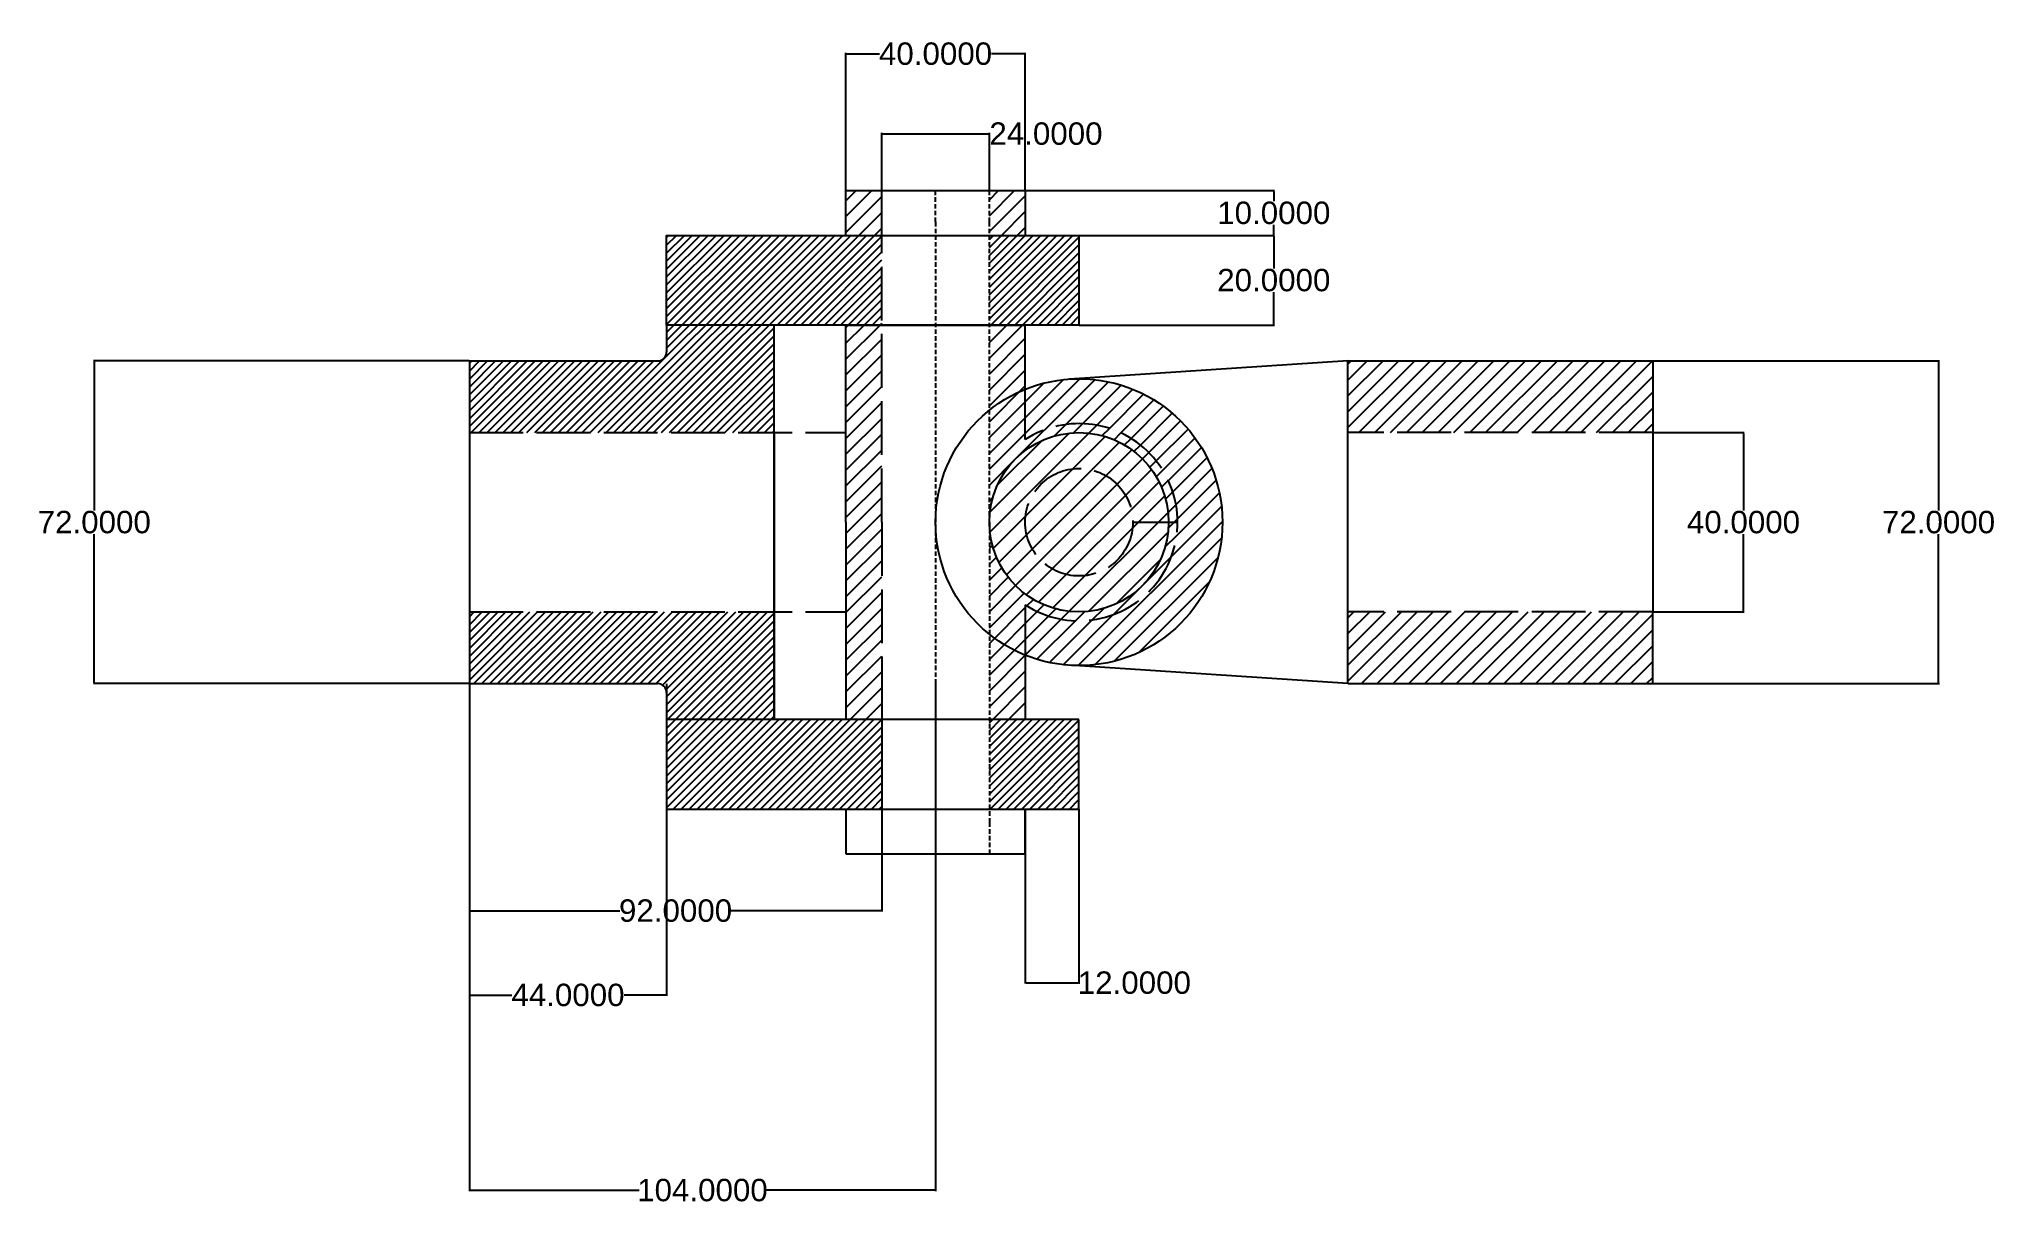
# Model space of a CAD drawing. Header units: millimetres. Extents: x -232 to 204, y -152 to 108.
import ezdxf

# ---------------------------------------------------------------- set-up
doc = ezdxf.new("R2010")
doc.units = ezdxf.units.MM
doc.header["$MEASUREMENT"] = 0
doc.linetypes.add('ACAD_ISO02W100', pattern=[15, 12, -3])
doc.linetypes.add('DASHEDX2', pattern=[1.5, 1, -0.5])
doc.styles.get("Standard").update_dxf_attribs({"font": 'arial.ttf'})
doc.dimstyles.get("Standard").update_dxf_attribs({"dimtxt": 5, "dimasz": 0.18, "dimexe": 0.18, "dimexo": 0.0625, "dimgap": 0.09, "dimtad": 0, "dimtih": 1, "dimtoh": 1, "dimdec": 4, "dimzin": 0, "dimdsep": 46, "dimtxsty": 'Standard', "dimcen": 0.09, "dimadec": 0, "dimazin": 0, "dimtfac": 1, "dimtdec": 4, "dimtofl": 0, "dimtmove": 0, "dimatfit": 3, "dimfxl": 1, "dimtolj": 1, "dimtzin": 0, "dimarcsym": 0})

# ---------------------------------------------------------------- blocks, each defined once
blk = doc.blocks.new('*D2')
at = {"color": 0, "linetype": 'ByBlock', "lineweight": -2, "transparency": 16777216}
for p, q in [((-136, -36.06), (-136, -86.87)), ((-44, -36.06), (-44, -86.87)), ((-135.82, -86.69), (-102.4, -86.69)), ((-44.18, -86.69), (-77.6, -86.69))]:
    blk.add_line(p, q, dxfattribs=at)
at = {"color": 0, "linetype": 'ByBlock', "transparency": 16777216}
for points in [[(-135.82, -86.66), (-135.82, -86.72), (-136, -86.69)], [(-44.18, -86.66), (-44.18, -86.72), (-44, -86.69)]]:
    blk.add_solid(points, dxfattribs=at)
at = {"layer": 'Defpoints', "color": 0, "linetype": 'ByBlock', "transparency": 16777216}
for p in [(-136, -36), (-44, -36), (-44, -86.69)]:
    blk.add_point(p, dxfattribs=at)
at = {"color": 0, "linetype": 'ByBlock', "transparency": 16777216, "insert": (-90, -86.69), "char_height": 5, "attachment_point": 5}
blk.add_mtext('\\A1;92.0000', dxfattribs=at)
blk = doc.blocks.new('*D3')
at = {"color": 0, "linetype": 'ByBlock', "lineweight": -2, "transparency": 16777216}
for p, q in [((-136, -36.06), (-136, -105.69)), ((-92, -36.06), (-92, -105.69)), ((-135.82, -105.51), (-126.5, -105.51)), ((-92.18, -105.51), (-101.5, -105.51))]:
    blk.add_line(p, q, dxfattribs=at)
at = {"color": 0, "linetype": 'ByBlock', "transparency": 16777216}
for points in [[(-135.82, -105.48), (-135.82, -105.54), (-136, -105.51)], [(-92.18, -105.48), (-92.18, -105.54), (-92, -105.51)]]:
    blk.add_solid(points, dxfattribs=at)
at = {"layer": 'Defpoints', "color": 0, "linetype": 'ByBlock', "transparency": 16777216}
for p in [(-136, -36), (-92, -36), (-92, -105.51)]:
    blk.add_point(p, dxfattribs=at)
at = {"color": 0, "linetype": 'ByBlock', "transparency": 16777216, "insert": (-114, -105.51), "char_height": 5, "attachment_point": 5}
blk.add_mtext('\\A1;44.0000', dxfattribs=at)
blk = doc.blocks.new('*D4')
at = {"color": 0, "linetype": 'ByBlock', "lineweight": -2, "transparency": 16777216}
for p, q in [((128.06, 36), (191.93, 36)), ((191.75, 35.82), (191.75, 2.64)), ((191.75, -35.82), (191.75, -2.64)), ((128.06, -36), (191.93, -36))]:
    blk.add_line(p, q, dxfattribs=at)
at = {"color": 0, "linetype": 'ByBlock', "transparency": 16777216}
for points in [[(191.72, 35.82), (191.78, 35.82), (191.75, 36)], [(191.72, -35.82), (191.78, -35.82), (191.75, -36)]]:
    blk.add_solid(points, dxfattribs=at)
at = {"layer": 'Defpoints', "color": 0, "linetype": 'ByBlock', "transparency": 16777216}
for p in [(128, 36), (128, -36), (191.75, -36)]:
    blk.add_point(p, dxfattribs=at)
at = {"color": 0, "linetype": 'ByBlock', "transparency": 16777216, "insert": (191.75, 0), "char_height": 5, "attachment_point": 5}
blk.add_mtext('\\A1;72.0000', dxfattribs=at)
blk = doc.blocks.new('*D5')
at = {"color": 0, "linetype": 'ByBlock', "lineweight": -2, "transparency": 16777216}
for p, q in [((128.06, 20), (148.42, 20)), ((148.24, 19.82), (148.24, 2.64)), ((148.24, -19.82), (148.24, -2.64)), ((128.06, -20), (148.42, -20))]:
    blk.add_line(p, q, dxfattribs=at)
at = {"color": 0, "linetype": 'ByBlock', "transparency": 16777216}
for points in [[(148.21, 19.82), (148.27, 19.82), (148.24, 20)], [(148.21, -19.82), (148.27, -19.82), (148.24, -20)]]:
    blk.add_solid(points, dxfattribs=at)
at = {"layer": 'Defpoints', "color": 0, "linetype": 'ByBlock', "transparency": 16777216}
for p in [(128, 20), (128, -20), (148.24, -20)]:
    blk.add_point(p, dxfattribs=at)
at = {"color": 0, "linetype": 'ByBlock', "transparency": 16777216, "insert": (148.24, 0), "char_height": 5, "attachment_point": 5}
blk.add_mtext('\\A1;40.0000', dxfattribs=at)
blk = doc.blocks.new('*D6')
at = {"color": 0, "linetype": 'ByBlock', "lineweight": -2, "transparency": 16777216}
for p, q in [((-52, 74.06), (-52, 104.7)), ((-12, 74.06), (-12, 104.7)), ((-51.82, 104.52), (-44.5, 104.52)), ((-12.18, 104.52), (-19.5, 104.52))]:
    blk.add_line(p, q, dxfattribs=at)
at = {"color": 0, "linetype": 'ByBlock', "transparency": 16777216}
for points in [[(-51.82, 104.55), (-51.82, 104.49), (-52, 104.52)], [(-12.18, 104.55), (-12.18, 104.49), (-12, 104.52)]]:
    blk.add_solid(points, dxfattribs=at)
at = {"layer": 'Defpoints', "color": 0, "linetype": 'ByBlock', "transparency": 16777216}
for p in [(-12, 104.52), (-52, 74), (-12, 74)]:
    blk.add_point(p, dxfattribs=at)
at = {"color": 0, "linetype": 'ByBlock', "transparency": 16777216, "insert": (-32, 104.52), "char_height": 5, "attachment_point": 5}
blk.add_mtext('\\A1;40.0000', dxfattribs=at)
blk = doc.blocks.new('*D7')
at = {"color": 0, "linetype": 'ByBlock', "lineweight": -2, "transparency": 16777216}
for p, q in [((-44, 74.06), (-44, 86.86)), ((-43.82, 86.68), (-20.18, 86.68)), ((-20, 74.06), (-20, 86.86)), ((-20, 86.68), (-19.82, 86.68))]:
    blk.add_line(p, q, dxfattribs=at)
at = {"color": 0, "linetype": 'ByBlock', "transparency": 16777216}
for points in [[(-43.82, 86.71), (-43.82, 86.65), (-44, 86.68)], [(-20.18, 86.71), (-20.18, 86.65), (-20, 86.68)]]:
    blk.add_solid(points, dxfattribs=at)
at = {"layer": 'Defpoints', "color": 0, "linetype": 'ByBlock', "transparency": 16777216}
for p in [(-20, 86.68), (-44, 74), (-20, 74)]:
    blk.add_point(p, dxfattribs=at)
at = {"color": 0, "linetype": 'ByBlock', "transparency": 16777216, "insert": (-7.37, 86.68), "char_height": 5, "attachment_point": 5}
blk.add_mtext('\\A1;24.0000', dxfattribs=at)
blk = doc.blocks.new('*D8')
at = {"color": 0, "linetype": 'ByBlock', "lineweight": -2, "transparency": 16777216}
for p, q in [((-136.06, 36), (-219.86, 36)), ((-219.68, 35.82), (-219.68, 2.64)), ((-219.68, -35.82), (-219.68, -2.64)), ((-136.06, -36), (-219.86, -36))]:
    blk.add_line(p, q, dxfattribs=at)
at = {"color": 0, "linetype": 'ByBlock', "transparency": 16777216}
for points in [[(-219.71, 35.82), (-219.65, 35.82), (-219.68, 36)], [(-219.71, -35.82), (-219.65, -35.82), (-219.68, -36)]]:
    blk.add_solid(points, dxfattribs=at)
at = {"layer": 'Defpoints', "color": 0, "linetype": 'ByBlock', "transparency": 16777216}
for p in [(-219.68, 36), (-136, 36), (-136, -36)]:
    blk.add_point(p, dxfattribs=at)
at = {"color": 0, "linetype": 'ByBlock', "transparency": 16777216, "insert": (-219.68, 0), "char_height": 5, "attachment_point": 5}
blk.add_mtext('\\A1;72.0000', dxfattribs=at)
blk = doc.blocks.new('*D9')
at = {"color": 0, "linetype": 'ByBlock', "lineweight": -2, "transparency": 16777216}
for p, q in [((0.06, 64), (43.64, 64)), ((43.46, 63.82), (43.46, 56.64)), ((43.46, 44.18), (43.46, 51.36)), ((0.06, 44), (43.64, 44))]:
    blk.add_line(p, q, dxfattribs=at)
at = {"color": 0, "linetype": 'ByBlock', "transparency": 16777216}
for points in [[(43.43, 63.82), (43.49, 63.82), (43.46, 64)], [(43.43, 44.18), (43.49, 44.18), (43.46, 44)]]:
    blk.add_solid(points, dxfattribs=at)
at = {"layer": 'Defpoints', "color": 0, "linetype": 'ByBlock', "transparency": 16777216}
for p in [(0, 64), (43.46, 64), (0, 44)]:
    blk.add_point(p, dxfattribs=at)
at = {"color": 0, "linetype": 'ByBlock', "transparency": 16777216, "insert": (43.46, 54), "char_height": 5, "attachment_point": 5}
blk.add_mtext('\\A1;20.0000', dxfattribs=at)
blk = doc.blocks.new('*D10')
at = {"color": 0, "linetype": 'ByBlock', "lineweight": -2, "transparency": 16777216}
for p, q in [((-11.94, 74), (43.64, 74)), ((43.46, 73.82), (43.46, 71.64)), ((43.46, 64.18), (43.46, 66.36)), ((-11.94, 64), (43.64, 64))]:
    blk.add_line(p, q, dxfattribs=at)
at = {"color": 0, "linetype": 'ByBlock', "transparency": 16777216}
for points in [[(43.43, 73.82), (43.49, 73.82), (43.46, 74)], [(43.43, 64.18), (43.49, 64.18), (43.46, 64)]]:
    blk.add_solid(points, dxfattribs=at)
at = {"layer": 'Defpoints', "color": 0, "linetype": 'ByBlock', "transparency": 16777216}
for p in [(-12, 74), (43.46, 74), (-12, 64)]:
    blk.add_point(p, dxfattribs=at)
at = {"color": 0, "linetype": 'ByBlock', "transparency": 16777216, "insert": (43.46, 69), "char_height": 5, "attachment_point": 5}
blk.add_mtext('\\A1;10.0000', dxfattribs=at)
blk = doc.blocks.new('*D11')
at = {"color": 0, "linetype": 'ByBlock', "lineweight": -2, "transparency": 16777216}
for p, q in [((-136, -36.06), (-136, -149.23)), ((-32, -36.06), (-32, -149.23)), ((-135.82, -149.05), (-98.11, -149.05)), ((-32.18, -149.05), (-69.89, -149.05))]:
    blk.add_line(p, q, dxfattribs=at)
at = {"color": 0, "linetype": 'ByBlock', "transparency": 16777216}
for points in [[(-135.82, -149.02), (-135.82, -149.08), (-136, -149.05)], [(-32.18, -149.02), (-32.18, -149.08), (-32, -149.05)]]:
    blk.add_solid(points, dxfattribs=at)
at = {"layer": 'Defpoints', "color": 0, "linetype": 'ByBlock', "transparency": 16777216}
for p in [(-136, -36), (-32, -36), (-32, -149.05)]:
    blk.add_point(p, dxfattribs=at)
at = {"color": 0, "linetype": 'ByBlock', "transparency": 16777216, "insert": (-84, -149.05), "char_height": 5, "attachment_point": 5}
blk.add_mtext('\\A1;104.0000', dxfattribs=at)
blk = doc.blocks.new('*D12')
at = {"color": 0, "linetype": 'ByBlock', "lineweight": -2, "transparency": 16777216}
for p, q in [((-12, -64.06), (-12, -102.95)), ((0, -64.06), (0, -102.95)), ((-11.82, -102.77), (-0.18, -102.77)), ((0, -102.77), (0.18, -102.77))]:
    blk.add_line(p, q, dxfattribs=at)
at = {"color": 0, "linetype": 'ByBlock', "transparency": 16777216}
for points in [[(-11.82, -102.74), (-11.82, -102.8), (-12, -102.77)], [(-0.18, -102.74), (-0.18, -102.8), (0, -102.77)]]:
    blk.add_solid(points, dxfattribs=at)
at = {"layer": 'Defpoints', "color": 0, "linetype": 'ByBlock', "transparency": 16777216}
for p in [(-12, -64), (0, -64), (0, -102.77)]:
    blk.add_point(p, dxfattribs=at)
at = {"color": 0, "linetype": 'ByBlock', "transparency": 16777216, "insert": (12.35, -102.77), "char_height": 5, "attachment_point": 5}
blk.add_mtext('\\A1;12.0000', dxfattribs=at)

msp = doc.modelspace()

# ---------------------------------------------------------------- hatches: boundary and pattern name
at = {"linetype": 'ByBlock'}
h = msp.add_hatch(dxfattribs=at)
h.set_pattern_fill('ANSI31', color=256, scale=20)
h.paths.add_polyline_path([(-44, 74), (-52, 74), (-52, 64), (-44, 64), (-44, 67)])
h.paths.add_polyline_path([(-12, 74), (-20, 74), (-20, 67), (-20, 64), (-12, 64)])
h = msp.add_hatch(dxfattribs=at)
h.set_pattern_fill('ANSI31', color=256, scale=10)
h.paths.add_polyline_path([(-68, -20), (-136, -20), (-136, -36), (-94, -36, -0.414213562), (-92, -38), (-92, -44), (-68, -44)])
h.paths.add_polyline_path([(-68, 44), (-92, 44), (-92, 38, -0.414213562), (-94, 36), (-136, 36), (-136, 20), (-68, 20)])
h.paths.add_polyline_path([(0, -44), (-20, -44), (-20, -64), (0, -64)])
h.paths.add_polyline_path([(0, 64), (-20, 64), (-20, 44), (0, 44)])
h.paths.add_polyline_path([(-44, 64), (-92, 64), (-92, 44), (-44, 44)])
h.paths.add_polyline_path([(-44, -44), (-92, -44), (-92, -64), (-44, -64)])
h = msp.add_hatch(dxfattribs=at)
h.set_pattern_fill('ANSI31', color=256, scale=20)
h.paths.add_polyline_path([(128, 36), (60, 36), (60, 20), (128, 20)])
h.paths.add_polyline_path([(128, -20), (60, -20), (60, -36), (128, -36)])
h.paths.add_polyline_path([(-12, 44), (-20, 44), (-20, 24.97999, -0.072811955), (-12, 29.66479)])
h.paths.add_polyline_path([(-12, -29.66479, -0.072811955), (-20, -24.97999), (-20, -44), (-12, -44)])
h.paths.add_polyline_path([(-12, 29.66479), (-12, 18.43909, -1.843908891), (-12, -18.43909), (-12, -29.66479, 0.531845516), (32, 0, 0.531845516)])
h.paths.add_polyline_path([(20, 0), (22, 0, 0.595266773), (-12, 18.43909), (-12, 29.66479, 0.072811955), (-20, 24.97999), (-20, 0, -1)])
h.paths.add_polyline_path([(-12, -18.43909, 0.595266773), (22, 0), (20, 0, -1), (-20, 0), (-20, -24.97999, 0.072811955), (-12, -29.66479)])
h.paths.add_polyline_path([(-44, 44), (-52, 44), (-52, 0), (-52, -44), (-44, -44), (-44, 0)])
h = msp.add_hatch(dxfattribs=at)
h.set_pattern_fill('ANSI31', color=256, scale=25)
h.paths.add_polyline_path([(-12, 0, 1), (12, 0, 1)], flags=17)
h.paths.add_polyline_path([(-20, 0, 1), (20, 0), (12, 0, -1), (-12, 0, -1), (12, 0), (20, 0, 1)])

# ---------------------------------------------------------------- linework, layer by layer
for p, q in [((-52, 64), (-52, 74)), ((-52, 74), (-12, 74)), ((-12, 74), (-12, 64)), ((-92, 44), (-92, 38)), ((-68, -44), (-68, 44)), ((-52, 44), (-12, 44)), ((-136, 36), (-94, 36)), ((-136, 36), (-136, -36)), ((60, 36), (-2.09225, 31.93153)), ((60, 0), (60, 36)), ((60, 36), (128, 36)), ((128, 36), (128, 20)), ((-68, 20), (-68, -44)), ((128, 20), (128, -20)), ((60, -36), (60, 3.9218)), ((128, -36), (128, -20)), ((60, -36), (-2.09225, -31.93153)), ((-136, -36), (-94, -36)), ((-92, -38), (-92, -44)), ((60, -36), (128, -36)), ((-52, -64), (-52, -74)), ((-12, -74), (-12, -64)), ((-52, -74), (-12, -74))]:
    msp.add_line(p, q, dxfattribs=at)
at = {"linetype": 'ACAD_ISO02W100'}
for p, q in [((-44, 67), (-44, 74)), ((-44, 0), (-44, 67)), ((-136, 20), (-52, 20)), ((128, 20), (60, 20)), ((-44, 0), (-44, -67)), ((-136, -20), (-52, -20)), ((128, -20), (60, -20)), ((-44, -67), (-44, -74))]:
    msp.add_line(p, q, dxfattribs=at)
at = {"linetype": 'DASHEDX2'}
for p, q in [((-32, 67), (-32, 74)), ((-20, 67), (-20, 74)), ((-32, 67), (-32, -47.27442)), ((-20, 0), (-20, 67)), ((-20, 0), (-20, -67)), ((-32, -44), (-32, -74)), ((-20, -67), (-20, -74))]:
    msp.add_line(p, q, dxfattribs=at)
for p, q in [((-52, 0), (-52, 44)), ((-12, 18.43909), (-12, 44)), ((-52, 0), (-52, -44)), ((12, 0), (22, 0)), ((-12, -18.43909), (-12, -44)), ((-52, -64), (-52, -67)), ((-12, -64), (-12, -67))]:
    msp.add_line(p, q)
at = {"linetype": 'ByBlock'}
for points in [[(0, 44), (-92, 44), (-92, 64), (0, 64)], [(0, -44), (-92, -44), (-92, -64), (0, -64)]]:
    msp.add_lwpolyline(points, close=True, dxfattribs=at)
for radius in [32, 20]:
    msp.add_circle((0, 0), radius, dxfattribs=at)
at = {"linetype": 'ACAD_ISO02W100'}
msp.add_circle((0, 0), 12, dxfattribs=at)
at = {"linetype": 'ByBlock'}
for centre, start, end in [((-94, 38), 270, 0), ((-94, -38), 360, 90)]:
    msp.add_arc(centre, 2, start, end, dxfattribs=at)
at = {"linetype": 'ACAD_ISO02W100'}
msp.add_arc((0, 0), 22, 236.9442688, 123.0557312, dxfattribs=at)

# ---------------------------------------------------------------- dimensions: what is measured, and where the dimension line sits
at = {"linetype": 'ByBlock'}
for base, p1, p2, picture, middle in [((-12, 104.52123), (-52, 74), (-12, 74), '*D6', (-32, 104.52123)), ((-20, 86.67984), (-44, 74), (-20, 74), '*D7', (-7.37495, 86.67984)), ((-44, -86.69418), (-136, -36), (-44, -36), '*D2', (-90, -86.69418)), ((-92, -105.51435), (-136, -36), (-92, -36), '*D3', (-114, -105.51435)), ((-32, -149.05106), (-136, -36), (-32, -36), '*D11', (-84, -149.05106)), ((0, -102.76753), (-12, -64), (0, -64), '*D12', (12.34708, -102.76753))]:
    dim = msp.add_linear_dim(base=base, p1=p1, p2=p2, dimstyle='Standard', dxfattribs=at)
    dim.commit()
    dim.dimension.update_dxf_attribs({"geometry": picture, "text_midpoint": middle})
for p1, p2, distance, picture, middle in [((-12, 64), (-12, 74), -55.46449, '*D10', (43.46449, 69)), ((0, 44), (0, 64), -43.46449, '*D9', (43.46449, 54))]:
    dim = msp.add_aligned_dim(p1=p1, p2=p2, distance=distance, dimstyle='Standard', dxfattribs=at)
    dim.commit()
    dim.dimension.update_dxf_attribs({"geometry": picture, "text_midpoint": middle})
for base, p1, p2, picture, middle in [((-219.6799, 36), (-136, -36), (-136, 36), '*D8', (-219.6799, 0)), ((191.75232, -36), (128, 36), (128, -36), '*D4', (191.75232, 0)), ((148.2396, -20), (128, 20), (128, -20), '*D5', (148.2396, 0))]:
    dim = msp.add_linear_dim(base=base, p1=p1, p2=p2, angle=90, dimstyle='Standard', dxfattribs=at)
    dim.commit()
    dim.dimension.update_dxf_attribs({"geometry": picture, "text_midpoint": middle})

doc.saveas('drawing.dxf')
